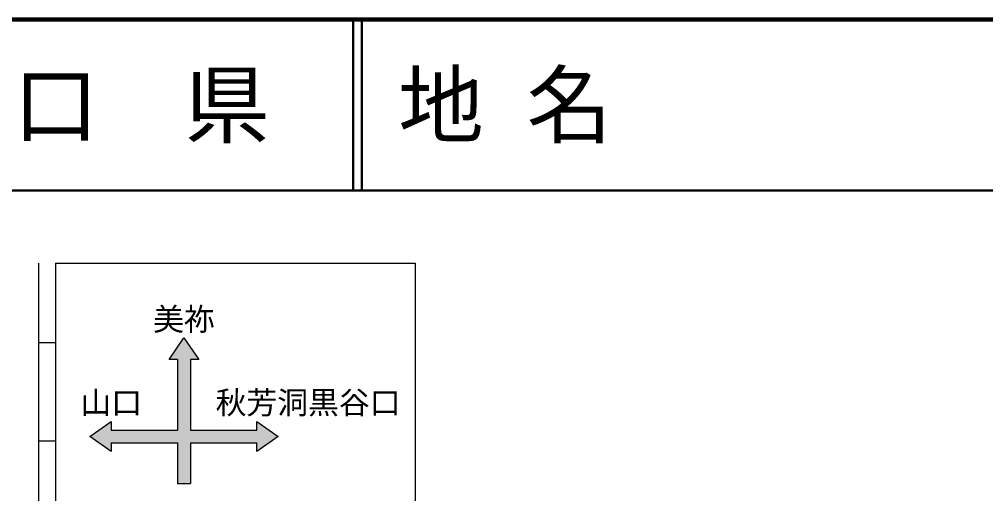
# Model space of a CAD drawing. Units: millimetres, scale not verified. Extents: x 40000 to 680000, y 20000 to 380000.
# Drawn here: x 348242 to 404701, y 352300 to 380000 of the extents above; entities that cross this region are included whole.
import ezdxf
from ezdxf.enums import TextEntityAlignment as Align

# ---------------------------------------------------------------- set-up
doc = ezdxf.new("R2010")
doc.units = ezdxf.units.MM
doc.header["$LTSCALE"] = 1000
for name, color, linetype, lineweight in [('M-BGD', 7, 'Continuous', 25), ('M-STR-STRC', 7, 'Continuous', 25), ('M-TTL', 2, 'Continuous', 140), ('M-TTL-LINE', 7, 'Continuous', 50)]:
    doc.layers.add(name, color=color, linetype=linetype, lineweight=lineweight)
doc.layers.add('M-TTL-TXT', color=7, linetype='Continuous')
doc.styles.add('ＭＳ ゴシック', font='')
doc.styles.get('ＭＳ ゴシック').set_extended_font_data('MS Gothic')

msp = doc.modelspace()

# ---------------------------------------------------------------- hatches: boundary and pattern name
at = {"layer": 'M-STR-STRC'}
msp.add_hatch(color=256, dxfattribs=at).paths.add_polyline_path([(353613, 356517), (353613, 356017), (357488, 356017), (357488, 360142), (356988, 360142), (357863, 361392), (358738, 360142), (358238, 360142), (358238, 356017), (362113, 356017), (362113, 356517), (363363, 355642), (362113, 354767), (362113, 355267), (358238, 355267), (358238, 352892), (357488, 352892), (357488, 355267), (353613, 355267), (353613, 354767), (352363, 355642)])

# ---------------------------------------------------------------- linework, layer by layer
at = {"layer": 'M-BGD'}
for points, knots in [([(353344, 339785), (349472, 339980), (348501, 340030), (345398, 340190), (340875, 340424), (338341, 340565), (333819, 340806), (328863, 341070), (326087, 341220), (321131, 341484), (312988, 341918), (308414, 341975), (300283, 342592), (292559, 343178), (288234, 343576), (280543, 344502), (274884, 345182), (271700, 345528), (266100, 346596), (260558, 347652), (257531, 348634), (252119, 350229), (248285, 351360), (246151, 352061), (242419, 353494), (239499, 354615), (238519, 355026), (235028, 356573)], [0, 0, 0, 0, 1, 1, 1, 2, 2, 2, 3, 3, 3, 4, 4, 4, 5, 5, 5, 6, 6, 6, 7, 7, 7, 8, 8, 8, 9, 9, 9, 9]), ([(353483, 336121), (348259, 336261), (346902, 336292), (342688, 336495), (339005, 336672), (336945, 336837), (333264, 337049), (328574, 337319), (325943, 337426), (321254, 337727), (315199, 338115), (311812, 338399), (305764, 338897), (296846, 339630), (291835, 339908), (282945, 340929), (275889, 341740), (271917, 342120), (264930, 343393), (258501, 344564), (254933, 345490), (248701, 347458), (244594, 348755), (242383, 349771), (238477, 351584), (235657, 352894), (234699, 353371), (231363, 355157)], [0, 0, 0, 0, 1, 1, 1, 2, 2, 2, 3, 3, 3, 4, 4, 4, 5, 5, 5, 6, 6, 6, 7, 7, 7, 8, 8, 8, 9, 9, 9, 9]), ([(232903, 355280), (237842, 352841), (239305, 352136), (243558, 350476), (248129, 348691), (250778, 347908), (255507, 346596), (259247, 345558), (261389, 345139), (265207, 344440), (269942, 343572), (272623, 343231), (277402, 342654), (283992, 341858), (287696, 341515), (294309, 340929), (303045, 340156), (307944, 339770), (316697, 339205), (324954, 338671), (329592, 338581), (337853, 338096), (343925, 337740), (345844, 337621), (353395, 337125)], [0, 0, 0, 0, 1, 1, 1, 2, 2, 2, 3, 3, 3, 4, 4, 4, 5, 5, 5, 6, 6, 6, 7, 7, 7, 8, 8, 8, 8]), ([(234821, 355608), (243260, 351972), (245938, 350924), (253323, 348687), (262370, 345947), (267664, 345132), (277017, 343762), (286655, 342350), (292128, 342101), (301842, 341366), (312459, 340562), (318430, 340473), (329063, 339901), (338573, 339390), (341541, 339231), (353411, 338593)], [0, 0, 0, 0, 1, 1, 1, 2, 2, 2, 3, 3, 3, 4, 4, 4, 5, 5, 5, 5]), ([(230008, 353247), (235502, 350334), (237284, 349521), (242142, 347581), (249228, 344752), (253494, 343948), (260927, 342223), (267584, 340677), (271424, 340320), (278203, 339451), (286173, 338429), (290682, 338243), (298681, 337480), (307594, 336630), (312570, 335959), (321501, 335325), (329322, 334769), (333716, 334655), (341548, 334278), (346179, 334054), (347635, 333985), (353405, 333729)], [0, 0, 0, 0, 1, 1, 1, 2, 2, 2, 3, 3, 3, 4, 4, 4, 5, 5, 5, 6, 6, 6, 7, 7, 7, 7])]:
    msp.add_open_spline(points, degree=3, knots=knots, dxfattribs=at)
at = {"layer": 'M-STR-STRC'}
for p, q in [((349363, 365758), (349363, 345758)), ((350363, 365758), (350363, 347758)), ((350363, 365758), (371363, 365758)), ((371363, 365758), (371363, 347758)), ((356988, 360142), (357863, 361392)), ((357863, 361392), (358738, 360142)), ((349363, 361133), (350363, 361133)), ((357488, 360142), (356988, 360142)), ((357488, 360142), (357488, 356017)), ((358738, 360142), (358238, 360142)), ((358238, 360142), (358238, 356017)), ((352363, 355642), (353613, 356517)), ((353613, 356517), (353613, 356017)), ((362113, 356517), (363363, 355642)), ((362113, 356017), (362113, 356517)), ((353613, 356017), (357488, 356017)), ((358238, 356017), (362113, 356017)), ((349363, 355383), (350363, 355383)), ((353613, 354767), (352363, 355642)), ((353613, 355267), (353613, 354767)), ((353613, 355267), (357488, 355267)), ((357488, 355267), (357488, 352892)), ((358238, 355267), (358238, 352892)), ((358238, 355267), (362113, 355267)), ((363363, 355642), (362113, 354767)), ((362113, 354767), (362113, 355267)), ((357488, 352892), (358238, 352892))]:
    msp.add_line(p, q, dxfattribs=at)
at = {"layer": 'M-TTL'}
msp.add_line((680000, 380000), (40000, 380000), dxfattribs=at)
at = {"layer": 'M-TTL-LINE'}
for p, q in [((367750, 380000), (367750, 370000)), ((368250, 380000), (368250, 370000)), ((40000, 370000), (680000, 370000))]:
    msp.add_line(p, q, dxfattribs=at)

# ---------------------------------------------------------------- texts
at = {"layer": 'M-STR-STRC', "style": 'ＭＳ ゴシック'}
for s, p in [('美祢', (357863, 362492)), ('山口', (353613, 357617)), ('秋芳洞黒谷口', (365113, 357617))]:
    msp.add_text(s, height=1320, dxfattribs=at).set_placement(p, align=Align.MIDDLE_CENTER)
at = {"layer": 'M-TTL-TXT', "style": 'ＭＳ ゴシック'}
msp.add_text('山\u3000口\u3000県', height=3666, dxfattribs=at).set_placement((350375, 375000), align=Align.MIDDLE_CENTER)
msp.add_text('地 名', height=3666, dxfattribs=at).set_placement((370380, 375000), align=Align.MIDDLE_LEFT)

doc.saveas('drawing.dxf')
